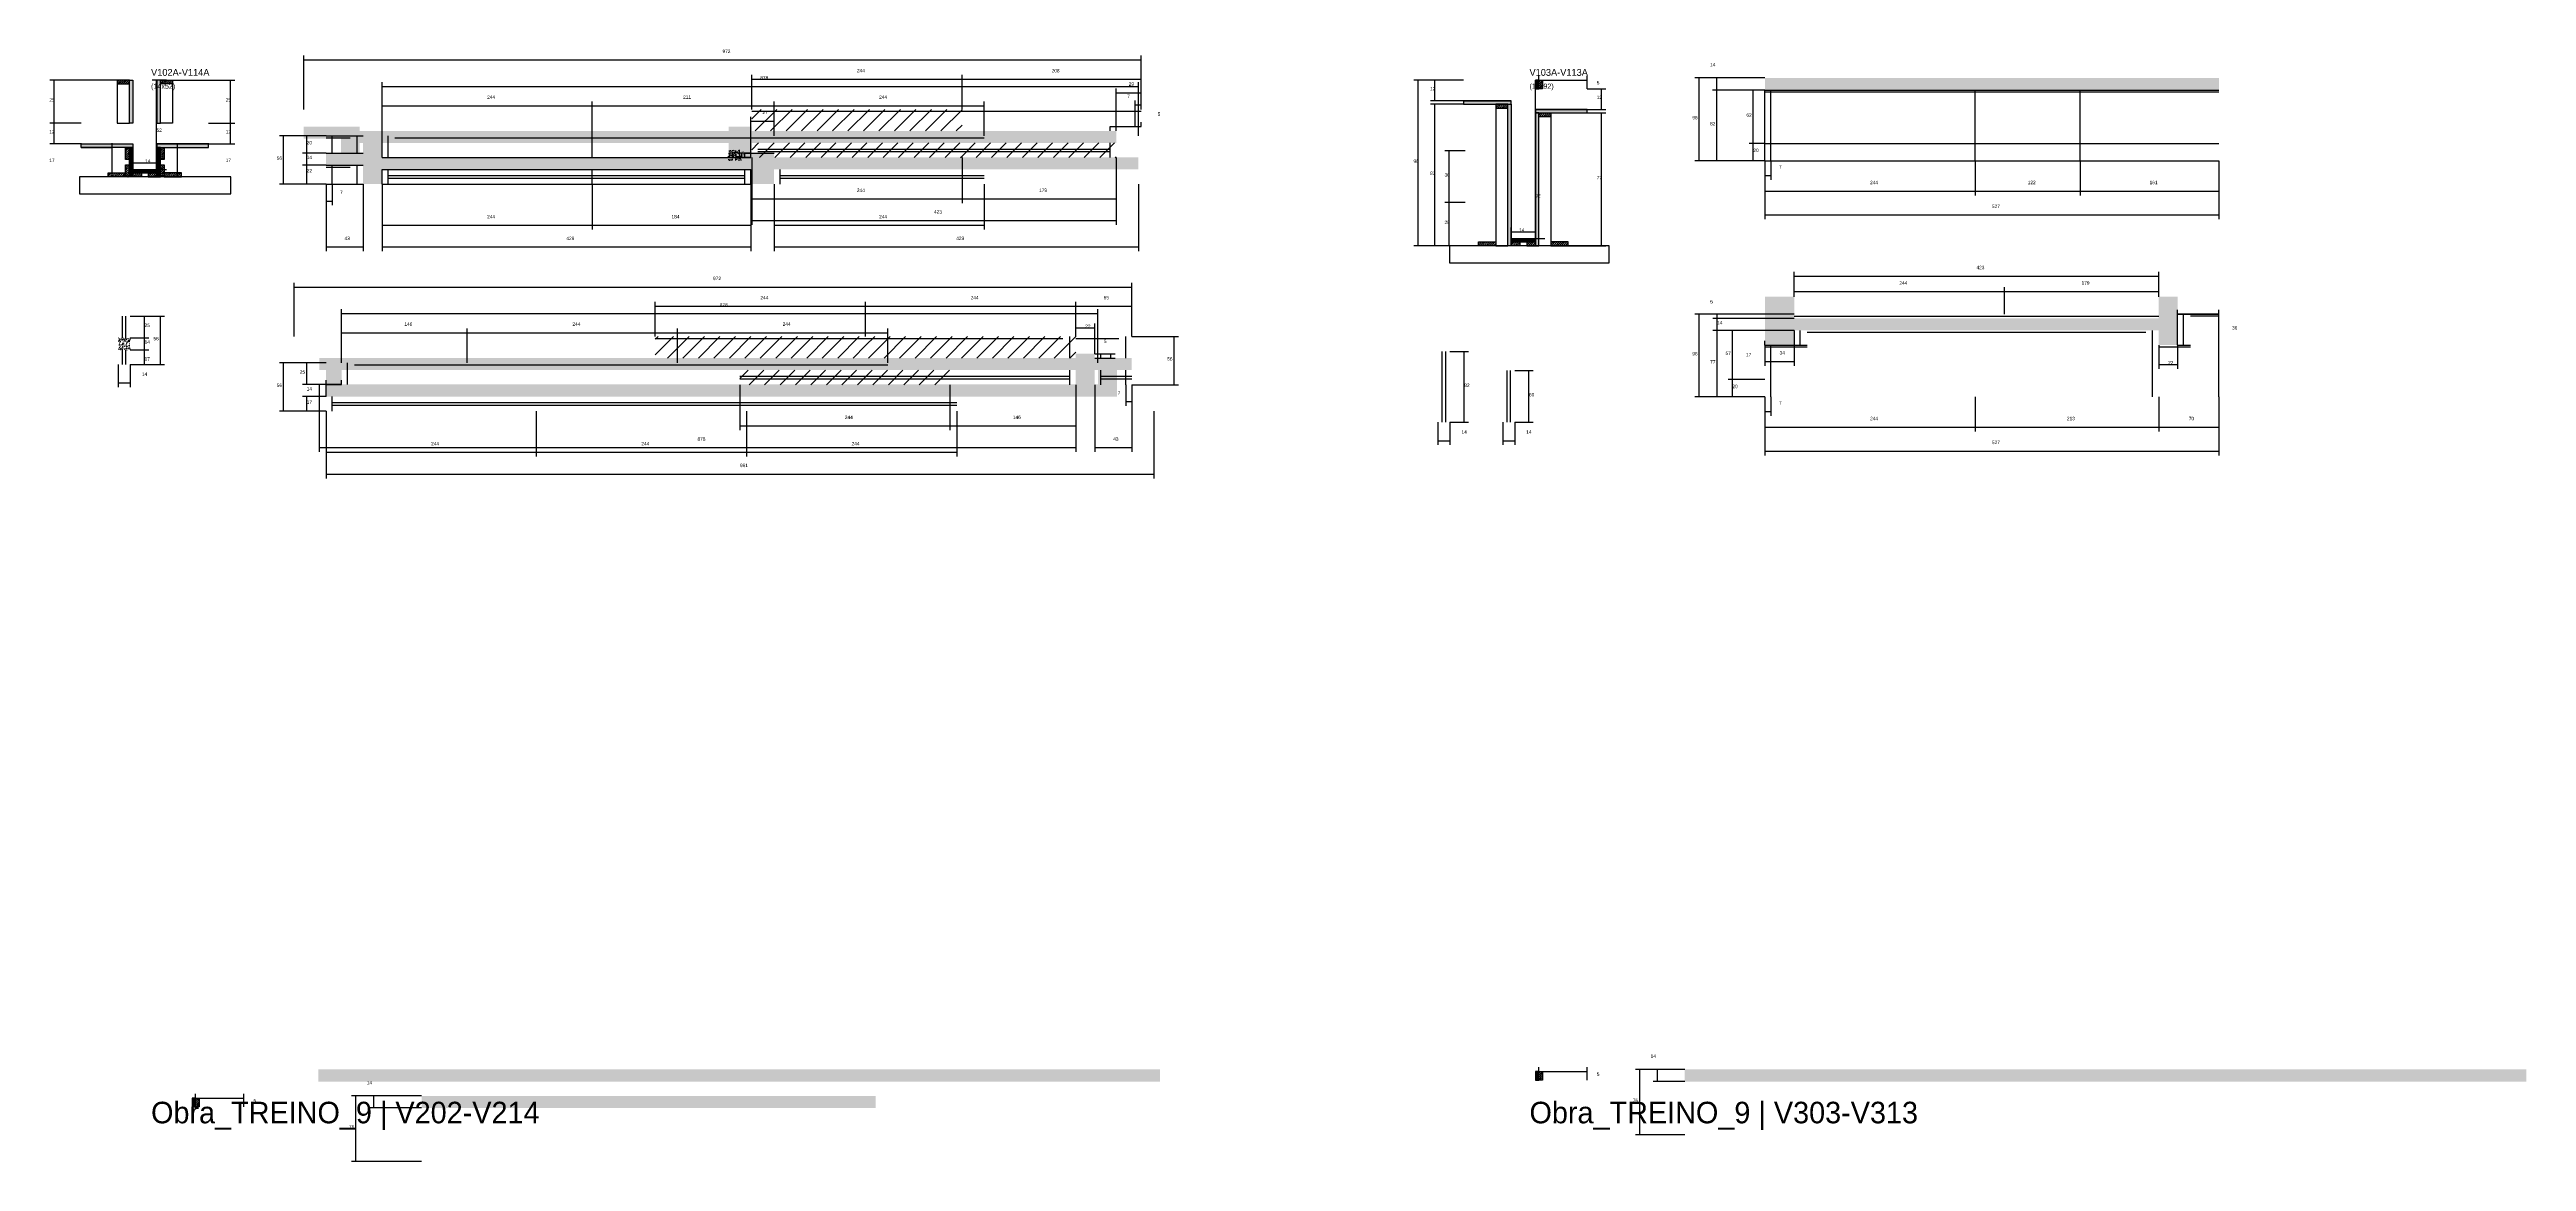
# Model space of a CAD drawing. Header units: metres. Extents: x -65046 to 21926, y -45195 to 1016.
# Drawn here: x 15882 to 18757, y -40854 to -39565 of the extents above; entities that cross this region are included whole.
import ezdxf

# ---------------------------------------------------------------- set-up
doc = ezdxf.new("R2010")
doc.units = ezdxf.units.M
for name, color, linetype in [('COTA', 241, 'Continuous'), ('Hachura', 253, 'Continuous'), ('LABEL_ID', 3, 'Continuous'), ('Madeira', 126, 'Continuous'), ('Painéis', 200, 'Continuous'), ('SARR_2.2x7', 40, 'Continuous'), ('SARR_EDITAR', 141, 'Continuous'), ('Texto Seção', 7, 'Continuous')]:
    doc.layers.add(name, color=color, linetype=linetype)

msp = doc.modelspace()

# ---------------------------------------------------------------- hatches: boundary and pattern name
at = {"layer": 'COTA'}
h = msp.add_hatch(dxfattribs=at)
h.set_pattern_fill('AR-CONC', scale=0.03)
h.paths.add_polyline_path([(17873.3, -39597.5), (17873.3, -39611.5), (18400.3, -39611.5), (18400.3, -39597.5)])
h = msp.add_hatch(dxfattribs=at)
h.set_pattern_fill('AR-CONC', scale=0.03)
h.paths.add_polyline_path([(16697.3, -39689.9), (16697.3, -39672.9), (16697.3, -39672.9), (17120.3, -39672.9), (17120.3, -39672.9), (17120.3, -39658.9), (17120.3, -39658.9), (16697.3, -39658.9), (16697.3, -39658.9), (16697.3, -39653.9), (16697.3, -39653.9), (16670.3, -39653.9), (16670.3, -39653.9), (16670.3, -39658.9), (16670.3, -39658.9), (16242.3, -39658.9), (16242.3, -39658.9), (16242.3, -39653.9), (16242.3, -39653.9), (16220.3, -39653.9), (16220.3, -39653.9), (16177.3, -39653.9), (16177.3, -39653.9), (16177.3, -39667.9), (16177.3, -39667.9), (16220.3, -39667.9), (16220.3, -39667.9), (16220.3, -39689.9), (16220.3, -39689.9), (16242.3, -39689.9), (16242.3, -39689.9), (16242.3, -39672.9), (16242.3, -39672.9), (16670.3, -39672.9), (16670.3, -39672.9), (16670.3, -39689.9), (16670.3, -39689.9), (16697.3, -39689.9)])
h = msp.add_hatch(dxfattribs=at)
h.set_pattern_fill('AR-CONC', scale=0.03)
h.paths.add_polyline_path([(16723.1, -39703.6), (17146.1, -39703.6), (17146.1, -39689.6), (16723.1, -39689.6), (16723.1, -39684.6), (16696.1, -39684.6), (16696.1, -39689.6), (16268.1, -39689.6), (16268.1, -39664.6), (16246.1, -39664.6), (16246.1, -39684.6), (16203.1, -39684.6), (16203.1, -39698.6), (16246.1, -39698.6), (16246.1, -39720.6), (16268.1, -39720.6), (16268.1, -39703.6), (16696.1, -39703.6), (16696.1, -39720.6), (16723.1, -39720.6)])
h = msp.add_hatch(dxfattribs=at)
h.set_pattern_fill('AR-CONC', scale=0.03)
h.paths.add_polyline_path([(16685.2, -39692.9), (16685.2, -39681.2), (16685.2, -39681.2), (16670.2, -39681.2), (16670.2, -39681.2), (16670.2, -39692.9), (16670.2, -39692.9), (16685.2, -39692.9)])
h = msp.add_hatch(dxfattribs=at)
h.set_pattern_fill('AR-CONC', scale=0.03)
h.paths.add_polyline_path([(17907.3, -39907.3), (17907.3, -39890.3), (18330.3, -39890.3), (18330.3, -39907.3), (18352.3, -39907.3), (18352.3, -39871.3), (18352.3, -39851.3), (18330.3, -39851.3), (18330.3, -39871.3), (18330.3, -39876.3), (17907.3, -39876.3), (17907.3, -39871.3), (17907.3, -39851.3), (17873.3, -39851.3), (17873.3, -39907.3)])
h = msp.add_hatch(dxfattribs=at)
h.set_pattern_fill('AR-CONC', scale=0.03)
h.paths.add_polyline_path([(15975.9, -39898.8), (15961.9, -39898.8), (15961.9, -39912.8), (15975.9, -39912.8)])
h = msp.add_hatch(dxfattribs=at)
h.set_pattern_fill('AR-CONC', scale=0.03)
h.paths.add_polyline_path([(17095.3, -39936.3), (17138.3, -39936.3), (17138.3, -39922.3), (17095.3, -39922.3), (17095.3, -39917.3), (17073.3, -39917.3), (17073.3, -39922.3), (16195.3, -39922.3), (16195.3, -39936.3), (17073.3, -39936.3), (17073.3, -39953.3), (17095.3, -39953.3)])
h = msp.add_hatch(dxfattribs=at)
h.set_pattern_fill('AR-CONC', scale=0.03)
h.paths.add_polyline_path([(17099.1, -39953), (16221.1, -39953), (16221.1, -39928), (16203.1, -39928), (16203.1, -39967), (17103.1, -39967), (17121.1, -39967), (17121.1, -39928), (17099.1, -39928)])
h = msp.add_hatch(dxfattribs=at)
h.set_pattern_fill('AR-CONC', scale=0.03)
h.paths.add_polyline_path([(16194, -40747.5), (16194, -40761.5), (17171, -40761.5), (17171, -40747.5)])
h = msp.add_hatch(dxfattribs=at)
h.set_pattern_fill('AR-CONC', scale=0.03)
h.paths.add_polyline_path([(17780.2, -40747.5), (17780.2, -40761.5), (18757.2, -40761.5), (18757.2, -40747.5)])
h = msp.add_hatch(dxfattribs=at)
h.set_pattern_fill('AR-CONC', scale=0.03)
h.paths.add_polyline_path([(16314.1, -40778.2), (16314.1, -40792.2), (16841.1, -40792.2), (16841.1, -40778.2)])
at = {"layer": 'Hachura'}
h = msp.add_hatch(dxfattribs=at)
h.set_pattern_fill('ANSI31', scale=0.5)
h.paths.add_polyline_path([(15974.8, -39604.4), (15974.8, -39600), (15974.8, -39600), (15960.8, -39600), (15960.8, -39600), (15960.8, -39604.4), (15960.8, -39604.4), (15974.8, -39604.4)])
h = msp.add_hatch(color=8, dxfattribs=at)
h.dxf.hatch_style = 1
h.paths.add_polyline_path([(15978.8, -39600), (15974.8, -39600), (15974.8, -39650), (15978.8, -39650)])
h = msp.add_hatch(color=8, dxfattribs=at)
h.dxf.hatch_style = 1
h.paths.add_polyline_path([(16010.8, -39600), (16006.8, -39600), (16006.8, -39650), (16010.8, -39650)])
h = msp.add_hatch(dxfattribs=at)
h.set_pattern_fill('ANSI31', scale=0.5)
h.paths.add_polyline_path([(16010.8, -39604.4), (16010.8, -39600), (16010.8, -39600), (16024.8, -39600), (16024.8, -39600), (16024.8, -39604.4), (16024.8, -39604.4), (16010.8, -39604.4)])
h = msp.add_hatch(color=8, dxfattribs=at)
h.dxf.hatch_style = 1
h.paths.add_polyline_path([(17610.8, -39600), (17606.8, -39600), (17606.8, -39600), (17606.8, -39610), (17606.8, -39610), (17610.8, -39610), (17610.8, -39610), (17610.8, -39600)])
h = msp.add_hatch(dxfattribs=at)
h.set_pattern_fill('ANSI31', scale=0.5)
h.paths.add_polyline_path([(17615.2, -39610), (17610.8, -39610), (17610.8, -39610), (17610.8, -39600), (17610.8, -39600), (17615.2, -39600), (17615.2, -39600), (17615.2, -39610)])
h = msp.add_hatch(dxfattribs=at)
h.set_pattern_fill('ANSI31', scale=4)
h.paths.add_polyline_path([(16697.3, -39633.9), (16697.3, -39653.9), (16697.3, -39658.9), (16941.3, -39658.9), (16941.3, -39633.9)])
h = msp.add_hatch(color=8, dxfattribs=at)
h.dxf.hatch_style = 1
h.paths.add_polyline_path([(17578.8, -39628), (17578.8, -39624), (17578.8, -39624), (17523.2, -39624), (17523.2, -39624), (17523.2, -39628), (17523.2, -39628), (17578.8, -39628)])
h = msp.add_hatch(dxfattribs=at)
h.set_pattern_fill('ANSI31', scale=0.5)
h.paths.add_polyline_path([(17574.8, -39632.4), (17574.8, -39628), (17574.8, -39628), (17560.8, -39628), (17560.8, -39628), (17560.8, -39632.4), (17560.8, -39632.4), (17574.8, -39632.4)])
h = msp.add_hatch(color=8, dxfattribs=at)
h.dxf.hatch_style = 1
h.paths.add_polyline_path([(17574.8, -39628), (17578.8, -39628), (17578.8, -39628), (17578.8, -39792), (17578.8, -39792), (17574.8, -39792), (17574.8, -39792), (17574.8, -39628)])
h = msp.add_hatch(color=8, dxfattribs=at)
h.dxf.hatch_style = 1
h.paths.add_polyline_path([(17666.8, -39638), (17666.8, -39634), (17666.8, -39634), (17606.8, -39634), (17606.8, -39634), (17606.8, -39638), (17606.8, -39638), (17666.8, -39638)])
h = msp.add_hatch(color=8, dxfattribs=at)
h.dxf.hatch_style = 1
h.paths.add_polyline_path([(17610.8, -39638), (17606.8, -39638), (17606.8, -39638), (17606.8, -39792), (17606.8, -39792), (17610.8, -39792), (17610.8, -39792), (17610.8, -39638)])
h = msp.add_hatch(dxfattribs=at)
h.set_pattern_fill('ANSI31', scale=0.5)
h.paths.add_polyline_path([(17610.8, -39642.4), (17610.8, -39638), (17610.8, -39638), (17624.8, -39638), (17624.8, -39638), (17624.8, -39642.4), (17624.8, -39642.4), (17610.8, -39642.4)])
h = msp.add_hatch(color=8, dxfattribs=at)
h.dxf.hatch_style = 1
h.paths.add_polyline_path([(15918.8, -39678), (15918.8, -39674), (15918.8, -39674), (15978.8, -39674), (15978.8, -39674), (15978.8, -39678), (15978.8, -39678), (15918.8, -39678)])
h = msp.add_hatch(color=8, dxfattribs=at)
h.dxf.hatch_style = 1
h.paths.add_polyline_path([(16066.8, -39678), (16066.8, -39674), (16066.8, -39674), (16006.8, -39674), (16006.8, -39674), (16006.8, -39678), (16006.8, -39678), (16066.8, -39678)])
h = msp.add_hatch(dxfattribs=at)
h.set_pattern_fill('ANSI31', scale=4)
h.paths.add_polyline_path([(16941.3, -39672.9), (16697.3, -39672.9), (16697.3, -39689.9), (16941.3, -39689.9)])
h = msp.add_hatch(dxfattribs=at)
h.set_pattern_fill('ANSI31', scale=4)
h.paths.add_polyline_path([(17120.3, -39672.9), (16941.3, -39672.9), (16941.3, -39689.9), (17120.3, -39689.9)])
h = msp.add_hatch(dxfattribs=at)
h.set_pattern_fill('ANSI31', scale=0.5)
h.paths.add_polyline_path([(15974.8, -39692), (15970.4, -39692), (15970.4, -39692), (15970.4, -39678), (15970.4, -39678), (15974.8, -39678), (15974.8, -39678), (15974.8, -39692)])
h = msp.add_hatch(dxfattribs=at)
h.set_pattern_fill('ANSI31', scale=0.5)
h.paths.add_polyline_path([(15974.8, -39712.3), (15970.4, -39712.3), (15970.4, -39712.3), (15970.4, -39698.3), (15970.4, -39698.3), (15974.8, -39698.3), (15974.8, -39698.3), (15974.8, -39712.3)])
h = msp.add_hatch(color=8, dxfattribs=at)
h.dxf.hatch_style = 1
h.paths.add_polyline_path([(15974.8, -39712), (15978.8, -39712), (15978.8, -39678), (15974.8, -39678)])
h = msp.add_hatch(color=8, dxfattribs=at)
h.dxf.hatch_style = 1
h.paths.add_polyline_path([(16006.8, -39707.6), (16006.8, -39704), (16006.8, -39704), (15978.8, -39704), (15978.8, -39704), (15978.8, -39707.6), (15978.8, -39707.6), (16006.8, -39707.6)])
h = msp.add_hatch(color=8, dxfattribs=at)
h.dxf.hatch_style = 1
h.paths.add_polyline_path([(16010.8, -39678), (16006.8, -39678), (16006.8, -39704), (16006.8, -39712), (16010.8, -39712)])
h = msp.add_hatch(dxfattribs=at)
h.set_pattern_fill('ANSI31', scale=0.5)
h.paths.add_polyline_path([(16015.2, -39692), (16010.8, -39692), (16010.8, -39692), (16010.8, -39678), (16010.8, -39678), (16015.2, -39678), (16015.2, -39678), (16015.2, -39692)])
h = msp.add_hatch(dxfattribs=at)
h.set_pattern_fill('ANSI31', scale=0.5)
h.paths.add_polyline_path([(16015.2, -39712.3), (16010.8, -39712.3), (16010.8, -39712.3), (16010.8, -39698.3), (16010.8, -39698.3), (16015.2, -39698.3), (16015.2, -39698.3), (16015.2, -39712.3)])
h = msp.add_hatch(dxfattribs=at)
h.set_pattern_fill('ANSI31', scale=0.5)
h.paths.add_polyline_path([(15950.4, -39712), (15950.4, -39707.6), (15950.4, -39707.6), (15970.4, -39707.6), (15970.4, -39707.6), (15970.4, -39712), (15970.4, -39712), (15950.4, -39712)])
h = msp.add_hatch(dxfattribs=at)
h.set_pattern_fill('ANSI31', scale=0.5)
h.paths.add_polyline_path([(15978.8, -39712), (15978.8, -39707.6), (15978.8, -39707.6), (15988.8, -39707.6), (15988.8, -39707.6), (15988.8, -39712), (15988.8, -39712), (15978.8, -39712)])
h = msp.add_hatch(dxfattribs=at)
h.set_pattern_fill('ANSI31', scale=0.5)
h.paths.add_polyline_path([(16006.8, -39712), (16006.8, -39707.6), (16006.8, -39707.6), (15996.8, -39707.6), (15996.8, -39707.6), (15996.8, -39712), (15996.8, -39712), (16006.8, -39712)])
h = msp.add_hatch(dxfattribs=at)
h.set_pattern_fill('ANSI31', scale=0.5)
h.paths.add_polyline_path([(16035.2, -39712), (16035.2, -39707.6), (16035.2, -39707.6), (16015.2, -39707.6), (16015.2, -39707.6), (16015.2, -39712), (16015.2, -39712), (16035.2, -39712)])
h = msp.add_hatch(dxfattribs=at)
h.set_pattern_fill('ANSI31', scale=0.5)
h.paths.add_polyline_path([(17540.8, -39792), (17540.8, -39787.6), (17540.8, -39787.6), (17560.8, -39787.6), (17560.8, -39787.6), (17560.8, -39792), (17560.8, -39792), (17540.8, -39792)])
h = msp.add_hatch(color=8, dxfattribs=at)
h.dxf.hatch_style = 1
h.paths.add_polyline_path([(17606.8, -39787.6), (17606.8, -39784), (17606.8, -39784), (17578.8, -39784), (17578.8, -39784), (17578.8, -39787.6), (17578.8, -39787.6), (17606.8, -39787.6)])
h = msp.add_hatch(dxfattribs=at)
h.set_pattern_fill('ANSI31', scale=0.5)
h.paths.add_polyline_path([(17578.8, -39792), (17578.8, -39787.6), (17578.8, -39787.6), (17588.8, -39787.6), (17588.8, -39787.6), (17588.8, -39792), (17588.8, -39792), (17578.8, -39792)])
h = msp.add_hatch(dxfattribs=at)
h.set_pattern_fill('ANSI31', scale=0.5)
h.paths.add_polyline_path([(17606.8, -39792), (17606.8, -39787.6), (17606.8, -39787.6), (17596.8, -39787.6), (17596.8, -39787.6), (17596.8, -39792), (17596.8, -39792), (17606.8, -39792)])
h = msp.add_hatch(dxfattribs=at)
h.set_pattern_fill('ANSI31', scale=0.5)
h.paths.add_polyline_path([(17644.8, -39792), (17644.8, -39787.6), (17644.8, -39787.6), (17624.8, -39787.6), (17624.8, -39787.6), (17624.8, -39792), (17624.8, -39792), (17644.8, -39792)])
h = msp.add_hatch(dxfattribs=at)
h.set_pattern_fill('ANSI31', scale=4)
h.paths.add_polyline_path([(16585.3, -39897.3), (16585.3, -39922.3), (16829.3, -39922.3), (16829.3, -39897.3)])
h = msp.add_hatch(dxfattribs=at)
h.set_pattern_fill('ANSI31', scale=4)
h.paths.add_polyline_path([(16829.3, -39897.3), (16829.3, -39922.3), (17073.3, -39922.3), (17073.3, -39897.3)])
h = msp.add_hatch(dxfattribs=at)
h.set_pattern_fill('ANSI31', scale=4)
h.paths.add_polyline_path([(16927.3, -39953.3), (16927.3, -39936.3), (16683.3, -39936.3), (16683.3, -39953.3)])
h = msp.add_hatch(color=8, dxfattribs=at)
h.dxf.hatch_style = 1
h.paths.add_polyline_path([(17610.8, -40750), (17606.8, -40750), (17606.8, -40750), (17606.8, -40760), (17606.8, -40760), (17610.8, -40760), (17610.8, -40760), (17610.8, -40750)])
h = msp.add_hatch(dxfattribs=at)
h.set_pattern_fill('ANSI31', scale=0.5)
h.paths.add_polyline_path([(17615.2, -40760), (17610.8, -40760), (17610.8, -40760), (17610.8, -40750), (17610.8, -40750), (17615.2, -40750), (17615.2, -40750), (17615.2, -40760)])
h = msp.add_hatch(color=8, dxfattribs=at)
h.dxf.hatch_style = 1
h.paths.add_polyline_path([(16051.6, -40780.7), (16047.6, -40780.7), (16047.6, -40780.7), (16047.6, -40790.7), (16047.6, -40790.7), (16051.6, -40790.7), (16051.6, -40790.7), (16051.6, -40780.7)])
h = msp.add_hatch(dxfattribs=at)
h.set_pattern_fill('ANSI31', scale=0.5)
h.paths.add_polyline_path([(16056, -40790.7), (16051.6, -40790.7), (16051.6, -40790.7), (16051.6, -40780.7), (16051.6, -40780.7), (16056, -40780.7), (16056, -40780.7), (16056, -40790.7)])

# ---------------------------------------------------------------- linework, layer by layer
at = {"layer": 'COTA'}
for p, q in [((16177.3, -39633.9), (16177.3, -39571.6)), ((16177.3, -39576.6), (17149.3, -39576.6)), ((17149.3, -39633.9), (17149.3, -39571.6)), ((15960.8, -39600), (15882.4, -39600)), ((15887.4, -39650), (15887.4, -39600)), ((16017.8, -39600), (16001.3, -39600)), ((16006.3, -39704), (16006.3, -39600)), ((16024.8, -39600), (16097.2, -39600)), ((16092.2, -39650), (16092.2, -39600)), ((16268.1, -39664.6), (16268.1, -39602.3)), ((16268.1, -39607.3), (17146.1, -39607.3)), ((16697.3, -39633.9), (16697.3, -39594)), ((16697.3, -39599), (16941.3, -39599)), ((16941.3, -39633.9), (16941.3, -39594)), ((16941.3, -39633.9), (16941.3, -39594)), ((16941.3, -39599), (17149.3, -39599)), ((17120.3, -39653.9), (17120.3, -39609.6)), ((17120.3, -39614.6), (17149.3, -39614.6)), ((17146.1, -39664.6), (17146.1, -39602.3)), ((17149.3, -39633.9), (17149.3, -39594)), ((17149.3, -39633.9), (17149.3, -39609.6)), ((17523.2, -39600), (17465.8, -39600)), ((17470.8, -39792), (17470.8, -39600)), ((17523.2, -39600), (17485.1, -39600)), ((17490.1, -39624), (17490.1, -39600)), ((17606.8, -39784), (17606.8, -39600)), ((17606.8, -39600), (17611.8, -39600)), ((17610.8, -39600), (17610.8, -39595)), ((17610.8, -39600), (17666.8, -39600)), ((17666.8, -39610), (17666.8, -39595)), ((17666.8, -39610), (17688.6, -39610)), ((17683.6, -39634), (17683.6, -39610)), ((17873.3, -39597.5), (17792, -39597.5)), ((17797, -39693.5), (17797, -39597.5)), ((17873.3, -39597.5), (17812.6, -39597.5)), ((17873.3, -39611.5), (17812.6, -39611.5)), ((17873.3, -39611.5), (17812.6, -39611.5)), ((17817.6, -39611.5), (17817.6, -39597.5)), ((17817.6, -39693.5), (17817.6, -39611.5)), ((17873.3, -39611.5), (17854.8, -39611.5)), ((17859.8, -39673.5), (17859.8, -39611.5)), ((16268.1, -39664.6), (16268.1, -39624.7)), ((16268.1, -39629.7), (16512.1, -39629.7)), ((16512.1, -39664.6), (16512.1, -39624.7)), ((16512.1, -39664.6), (16512.1, -39624.7)), ((16512.1, -39629.7), (16723.1, -39629.7)), ((16696.1, -39684.6), (16696.1, -39642.4)), ((16723.1, -39664.6), (16723.1, -39624.7)), ((16723.1, -39664.6), (16723.1, -39624.7)), ((16723.1, -39629.7), (16967.1, -39629.7)), ((16723.1, -39664.6), (16723.1, -39642.4)), ((16967.1, -39664.6), (16967.1, -39624.7)), ((17142.3, -39633.9), (17142.3, -39623.8)), ((17142.3, -39628.8), (17149.3, -39628.8)), ((17149.3, -39633.9), (17149.3, -39623.8)), ((17523.2, -39624), (17485.1, -39624)), ((17523.2, -39628), (17485.1, -39628)), ((17490.1, -39792), (17490.1, -39628)), ((17666.8, -39634), (17688.6, -39634)), ((17666.8, -39638), (17688.6, -39638)), ((17683.6, -39792), (17683.6, -39638)), ((15918.8, -39650), (15882.4, -39650)), ((15918.8, -39650), (15882.4, -39650)), ((15918.8, -39674), (15882.4, -39674)), ((15887.4, -39674), (15887.4, -39650)), ((15918.8, -39678), (15918.8, -39673)), ((15954.8, -39712), (15954.8, -39673)), ((16030.8, -39712), (16030.8, -39673)), ((16066.8, -39650), (16097.2, -39650)), ((16066.8, -39650), (16097.2, -39650)), ((16066.8, -39678), (16066.8, -39673)), ((16066.8, -39674), (16097.2, -39674)), ((16092.2, -39674), (16092.2, -39650)), ((16203.1, -39664.6), (16148.9, -39664.6)), ((16153.9, -39720.6), (16153.9, -39664.6)), ((16203.1, -39664.6), (16175.7, -39664.6)), ((16180.7, -39684.6), (16180.7, -39664.6)), ((16696.1, -39647.4), (16723.1, -39647.4)), ((17120.3, -39658.9), (17120.3, -39648.9)), ((17120.3, -39653.9), (17149.3, -39653.9)), ((17149.3, -39653.9), (17149.3, -39648.9)), ((17873.3, -39673.5), (17854.8, -39673.5)), ((17873.3, -39673.5), (17854.8, -39673.5)), ((17859.8, -39693.5), (17859.8, -39673.5)), ((15918.8, -39678), (15954.8, -39678)), ((15978.8, -39712), (15978.8, -39691)), ((15978.8, -39696), (16006.8, -39696)), ((16017.8, -39704), (16001.3, -39704)), ((16006.8, -39712), (16006.8, -39691)), ((16030.8, -39678), (16066.8, -39678)), ((16203.1, -39684.6), (16175.7, -39684.6)), ((16203.1, -39684.6), (16175.7, -39684.6)), ((16203.1, -39698.6), (16175.7, -39698.6)), ((16203.1, -39698.6), (16175.7, -39698.6)), ((16180.7, -39698.6), (16180.7, -39684.6)), ((16180.7, -39720.6), (16180.7, -39698.6)), ((16696.1, -39684.6), (16680.7, -39684.6)), ((16696.1, -39689.6), (16680.7, -39689.6)), ((16685.7, -39689.6), (16685.7, -39684.6)), ((16697.3, -39689.9), (16697.3, -39742.7)), ((16697.3, -39689.9), (16697.3, -39767.8)), ((16941.3, -39689.9), (16941.3, -39742.7)), ((16941.3, -39689.9), (16941.3, -39742.7)), ((17120.3, -39689.9), (17120.3, -39742.7)), ((17120.3, -39689.9), (17120.3, -39767.8)), ((17525.5, -39681.9), (17501.9, -39681.9)), ((17506.9, -39742), (17506.9, -39681.9)), ((17873.3, -39693.5), (17792, -39693.5)), ((17873.3, -39693.5), (17812.6, -39693.5)), ((17873.3, -39693.5), (17854.8, -39693.5)), ((17873.3, -39693.5), (17873.3, -39733.7)), ((17873.3, -39693.5), (17873.3, -39761.4)), ((17873.3, -39693.5), (17873.3, -39715.7)), ((17880.3, -39693.5), (17880.3, -39715.7)), ((18117.3, -39693.5), (18117.3, -39733.7)), ((18117.3, -39693.5), (18117.3, -39733.7)), ((18239.3, -39693.5), (18239.3, -39733.7)), ((18239.3, -39693.5), (18239.3, -39733.7)), ((18400.3, -39693.5), (18400.3, -39733.7)), ((18400.3, -39693.5), (18400.3, -39761.4)), ((16203.1, -39720.6), (16148.9, -39720.6)), ((16203.1, -39720.6), (16175.7, -39720.6)), ((16203.1, -39720.6), (16203.1, -39745.2)), ((16203.1, -39720.6), (16203.1, -39798.5)), ((16210.1, -39720.6), (16210.1, -39745.2)), ((16246.1, -39720.6), (16246.1, -39798.5)), ((16268.1, -39720.6), (16268.1, -39773.4)), ((16268.1, -39720.6), (16268.1, -39798.5)), ((16512.1, -39720.6), (16512.1, -39773.4)), ((16512.1, -39720.6), (16512.1, -39773.4)), ((16696.1, -39720.6), (16696.1, -39798.5)), ((16696.1, -39720.6), (16696.1, -39773.4)), ((16723.1, -39720.6), (16723.1, -39773.4)), ((16723.1, -39720.6), (16723.1, -39798.5)), ((16967.1, -39720.6), (16967.1, -39773.4)), ((17146.1, -39720.6), (17146.1, -39798.5)), ((17873.3, -39710.7), (17880.3, -39710.7)), ((17873.3, -39728.7), (18117.3, -39728.7)), ((18117.3, -39728.7), (18239.3, -39728.7)), ((18239.3, -39728.7), (18400.3, -39728.7)), ((16203.1, -39740.2), (16210.1, -39740.2)), ((16697.3, -39737.7), (16941.3, -39737.7)), ((16941.3, -39737.7), (17120.3, -39737.7)), ((17525.5, -39742), (17501.9, -39742)), ((17525.5, -39742), (17501.9, -39742)), ((17506.9, -39792), (17506.9, -39742)), ((17873.3, -39756.4), (18400.3, -39756.4)), ((16268.1, -39768.4), (16512.1, -39768.4)), ((16512.1, -39768.4), (16696.1, -39768.4)), ((16697.3, -39762.8), (17120.3, -39762.8)), ((16723.1, -39768.4), (16967.1, -39768.4)), ((17578.8, -39792), (17578.8, -39771)), ((17578.8, -39776), (17606.8, -39776)), ((17617.8, -39784), (17601.8, -39784)), ((17606.8, -39792), (17606.8, -39771)), ((16203.1, -39793.5), (16246.1, -39793.5)), ((16268.1, -39793.5), (16696.1, -39793.5)), ((16723.1, -39793.5), (17146.1, -39793.5)), ((17545.2, -39792), (17465.8, -39792)), ((17545.2, -39792), (17485.1, -39792)), ((17525.5, -39792), (17501.9, -39792)), ((17640.4, -39792), (17688.6, -39792)), ((16166.3, -39897.3), (16166.3, -39835)), ((16166.3, -39840), (17138.3, -39840)), ((17138.3, -39897.3), (17138.3, -39835)), ((17907.3, -39851.3), (17907.3, -39822.3)), ((17907.3, -39827.3), (18330.3, -39827.3)), ((17907.3, -39851.3), (17907.3, -39840.3)), ((17907.3, -39845.3), (18151.3, -39845.3)), ((18151.3, -39871.3), (18151.3, -39840.3)), ((18151.3, -39871.3), (18151.3, -39840.3)), ((18151.3, -39845.3), (18330.3, -39845.3)), ((18330.3, -39851.3), (18330.3, -39822.3)), ((18330.3, -39851.3), (18330.3, -39840.3)), ((15975.9, -39873.8), (15997.5, -39873.8)), ((15975.9, -39873.8), (16015.8, -39873.8)), ((15992.5, -39898.8), (15992.5, -39873.8)), ((16010.8, -39929.8), (16010.8, -39873.8)), ((16221.1, -39928), (16221.1, -39865.7)), ((16221.1, -39870.7), (17099.1, -39870.7)), ((16585.3, -39897.3), (16585.3, -39857.3)), ((16585.3, -39862.3), (16829.3, -39862.3)), ((16829.3, -39897.3), (16829.3, -39857.3)), ((16829.3, -39897.3), (16829.3, -39857.3)), ((16829.3, -39862.3), (17073.3, -39862.3)), ((17073.3, -39897.3), (17073.3, -39857.3)), ((17073.3, -39897.3), (17073.3, -39857.3)), ((17073.3, -39862.3), (17138.3, -39862.3)), ((17099.1, -39928), (17099.1, -39865.7)), ((17138.3, -39897.3), (17138.3, -39857.3)), ((17907.3, -39871.3), (17792, -39871.3)), ((17797, -39967.3), (17797, -39871.3)), ((17907.3, -39871.3), (17812.7, -39871.3)), ((17873.3, -39876.3), (17812.7, -39876.3)), ((17907.3, -39876.3), (17812.7, -39876.3)), ((17817.7, -39876.3), (17817.7, -39871.3)), ((17817.7, -39890.3), (17817.7, -39876.3)), ((18352.3, -39907.3), (18352.3, -39866.3)), ((18352.3, -39871.3), (18400.3, -39871.3)), ((18400.3, -39871.3), (18400.3, -39866.3)), ((15975.9, -39898.8), (15997.5, -39898.8)), ((15975.9, -39898.8), (15997.5, -39898.8)), ((15992.5, -39912.8), (15992.5, -39898.8)), ((16221.1, -39928), (16221.1, -39888)), ((16221.1, -39893), (16367.1, -39893)), ((16367.1, -39928), (16367.1, -39888)), ((16367.1, -39928), (16367.1, -39888)), ((16367.1, -39893), (16611.1, -39893)), ((16611.1, -39928), (16611.1, -39888)), ((16611.1, -39928), (16611.1, -39888)), ((16611.1, -39893), (16855.1, -39893)), ((16855.1, -39928), (16855.1, -39888)), ((17073.3, -39897.3), (17073.3, -39882.3)), ((17073.3, -39887.3), (17095.3, -39887.3)), ((17095.3, -39917.3), (17095.3, -39882.3)), ((17138.3, -39897.3), (17192.5, -39897.3)), ((17187.5, -39953.3), (17187.5, -39897.3)), ((17873.3, -39890.3), (17812.7, -39890.3)), ((17873.3, -39890.3), (17812.7, -39890.3)), ((17817.7, -39967.3), (17817.7, -39890.3)), ((17907.3, -39890.3), (17830.5, -39890.3)), ((17835.5, -39947.3), (17835.5, -39890.3)), ((17873.3, -39907.3), (17873.3, -39902.3)), ((17907.3, -39890.3), (17907.3, -39912.3)), ((15961.9, -39929.8), (15961.9, -39956.1)), ((15975.9, -39912.8), (15997.5, -39912.8)), ((15975.9, -39912.8), (15997.5, -39912.8)), ((15975.9, -39929.8), (15975.9, -39956.1)), ((15975.9, -39929.8), (15997.5, -39929.8)), ((15975.9, -39929.8), (16015.8, -39929.8)), ((15992.5, -39929.8), (15992.5, -39912.8)), ((16203.1, -39928), (16148.9, -39928)), ((16153.9, -39984), (16153.9, -39928)), ((16203.1, -39928), (16175.7, -39928)), ((16180.7, -39953), (16180.7, -39928)), ((17095.3, -39917.3), (17119, -39917.3)), ((17095.3, -39922.3), (17119, -39922.3)), ((17114, -39922.3), (17114, -39917.3)), ((17507.7, -39914.9), (17529.3, -39914.9)), ((17524.3, -39996.9), (17524.3, -39914.9)), ((17873.3, -39907.3), (17873.3, -39931.3)), ((17873.3, -39907.3), (17907.3, -39907.3)), ((17873.3, -39926.3), (17907.3, -39926.3)), ((17907.3, -39907.3), (17907.3, -39931.3)), ((18330.3, -39907.3), (18330.3, -39934.7)), ((18330.3, -39929.7), (18352.3, -39929.7)), ((18352.3, -39907.3), (18352.3, -39934.7)), ((15961.9, -39951.1), (15975.9, -39951.1)), ((16221.1, -39953), (16175.7, -39953)), ((16195.3, -39953.3), (16195.3, -40031.2)), ((16203.1, -39967), (16203.1, -39948)), ((16203.1, -39953), (16221.1, -39953)), ((16221.1, -39953), (16221.1, -39948)), ((16683.3, -39953.3), (16683.3, -40006)), ((16927.3, -39953.3), (16927.3, -40006)), ((16927.3, -39953.3), (16927.3, -40006)), ((17073.3, -39953.3), (17073.3, -40006)), ((17073.3, -39953.3), (17073.3, -40031.2)), ((17095.3, -39953.3), (17095.3, -40031.2)), ((17131.3, -39953.3), (17131.3, -39977.9)), ((17138.3, -39953.3), (17192.5, -39953.3)), ((17138.3, -39953.3), (17138.3, -39977.9)), ((17138.3, -39953.3), (17138.3, -40031.2)), ((17582.9, -39936.9), (17604.4, -39936.9)), ((17599.4, -39996.9), (17599.4, -39936.9)), ((17873.3, -39947.3), (17830.5, -39947.3)), ((17873.3, -39947.3), (17830.5, -39947.3)), ((17835.5, -39967.3), (17835.5, -39947.3)), ((16203.1, -39984), (16148.9, -39984)), ((16203.1, -39967), (16175.7, -39967)), ((16203.1, -39984), (16175.7, -39984)), ((16180.7, -39984), (16180.7, -39967)), ((16203.1, -39984), (16203.1, -40036.7)), ((16203.1, -39984), (16203.1, -40061.9)), ((16447.1, -39984), (16447.1, -40036.7)), ((16447.1, -39984), (16447.1, -40036.7)), ((16691.1, -39984), (16691.1, -40036.7)), ((16691.1, -39984), (16691.1, -40036.7)), ((16935.1, -39984), (16935.1, -40036.7)), ((17131.3, -39972.9), (17138.3, -39972.9)), ((17164.1, -39984), (17164.1, -40061.9)), ((17873.3, -39967.3), (17792, -39967.3)), ((17873.3, -39967.3), (17812.7, -39967.3)), ((17873.3, -39967.3), (17830.5, -39967.3)), ((17873.3, -39967.3), (17873.3, -40007.5)), ((17873.3, -39967.3), (17873.3, -40035.2)), ((17873.3, -39967.3), (17873.3, -39989.5)), ((17873.3, -39984.5), (17880.3, -39984.5)), ((17880.3, -39967.3), (17880.3, -39989.5)), ((18117.3, -39967.3), (18117.3, -40007.5)), ((18117.3, -39967.3), (18117.3, -40007.5)), ((18330.3, -39967.3), (18330.3, -40007.5)), ((18330.3, -39967.3), (18330.3, -40007.5)), ((18400.3, -39967.3), (18400.3, -40007.5)), ((18400.3, -39967.3), (18400.3, -40035.2)), ((16683.3, -40001), (16927.3, -40001)), ((16927.3, -40001), (17073.3, -40001)), ((17493.7, -39996.9), (17493.7, -40023.2)), ((17493.7, -40018.2), (17507.7, -40018.2)), ((17507.7, -39996.9), (17529.3, -39996.9)), ((17507.7, -39996.9), (17507.7, -40023.2)), ((17568.9, -39996.9), (17568.9, -40023.2)), ((17568.9, -40018.2), (17582.9, -40018.2)), ((17582.9, -39996.9), (17604.4, -39996.9)), ((17582.9, -39996.9), (17582.9, -40023.2)), ((17873.3, -40002.5), (18117.3, -40002.5)), ((18117.3, -40002.5), (18330.3, -40002.5)), ((18330.3, -40002.5), (18400.3, -40002.5)), ((16195.3, -40026.2), (17073.3, -40026.2)), ((16203.1, -40031.7), (16447.1, -40031.7)), ((16447.1, -40031.7), (16691.1, -40031.7)), ((16691.1, -40031.7), (16935.1, -40031.7)), ((17095.3, -40026.2), (17138.3, -40026.2)), ((17873.3, -40030.2), (18400.3, -40030.2)), ((16203.1, -40056.9), (17164.1, -40056.9)), ((17610.8, -40750), (17610.8, -40745)), ((17610.8, -40750), (17666.8, -40750)), ((17666.8, -40760), (17666.8, -40745)), ((17780.2, -40747.5), (17722.9, -40747.5)), ((17727.9, -40823.5), (17727.9, -40747.5)), ((17780.2, -40747.5), (17743.6, -40747.5)), ((17780.2, -40761.5), (17743.6, -40761.5)), ((17748.6, -40761.5), (17748.6, -40747.5)), ((16051.6, -40780.7), (16051.6, -40775.7)), ((16051.6, -40780.7), (16107.6, -40780.7)), ((16107.6, -40790.7), (16107.6, -40775.7)), ((16314.1, -40778.2), (16232.8, -40778.2)), ((16237.8, -40854.2), (16237.8, -40778.2)), ((16314.1, -40778.2), (16253.4, -40778.2)), ((16314.1, -40792.2), (16253.4, -40792.2)), ((16258.4, -40792.2), (16258.4, -40778.2)), ((17780.2, -40823.5), (17722.9, -40823.5)), ((16314.1, -40854.2), (16232.8, -40854.2))]:
    msp.add_line(p, q, dxfattribs=at)
at = {"layer": 'Madeira'}
for points in [[(15974.8, -39604.4), (15974.8, -39600), (15960.8, -39600), (15960.8, -39604.4)], [(15974.8, -39600), (15960.8, -39600), (15960.8, -39650), (15974.8, -39650)], [(16010.8, -39604.4), (16010.8, -39600), (16024.8, -39600), (16024.8, -39604.4)], [(16010.8, -39600), (16024.8, -39600), (16024.8, -39650), (16010.8, -39650)], [(17615.2, -39610), (17610.8, -39610), (17610.8, -39600), (17615.2, -39600)], [(17574.8, -39632.4), (17574.8, -39628), (17560.8, -39628), (17560.8, -39632.4)], [(17574.8, -39628), (17560.8, -39628), (17560.8, -39792), (17574.8, -39792)], [(17610.8, -39642.4), (17610.8, -39638), (17624.8, -39638), (17624.8, -39642.4)], [(17610.8, -39638), (17624.8, -39638), (17624.8, -39792), (17610.8, -39792)], [(15974.8, -39692), (15970.4, -39692), (15970.4, -39678), (15974.8, -39678)], [(15974.8, -39712.3), (15970.4, -39712.3), (15970.4, -39698.3), (15974.8, -39698.3)], [(16015.2, -39692), (16010.8, -39692), (16010.8, -39678), (16015.2, -39678)], [(16015.2, -39712.3), (16010.8, -39712.3), (16010.8, -39698.3), (16015.2, -39698.3)], [(15917, -39732), (16092.5, -39732), (16092.5, -39712), (15917, -39712)], [(15950.4, -39712), (15950.4, -39707.6), (15970.4, -39707.6), (15970.4, -39712)], [(15978.8, -39712), (15978.8, -39707.6), (15988.8, -39707.6), (15988.8, -39712)], [(16006.8, -39712), (16006.8, -39707.6), (15996.8, -39707.6), (15996.8, -39712)], [(16035.2, -39712), (16035.2, -39707.6), (16015.2, -39707.6), (16015.2, -39712)], [(17540.8, -39792), (17540.8, -39787.6), (17560.8, -39787.6), (17560.8, -39792)], [(17578.8, -39792), (17578.8, -39787.6), (17588.8, -39787.6), (17588.8, -39792)], [(17606.8, -39792), (17606.8, -39787.6), (17596.8, -39787.6), (17596.8, -39792)], [(17644.8, -39792), (17644.8, -39787.6), (17624.8, -39787.6), (17624.8, -39792)], [(17507.3, -39812), (17692.5, -39812), (17692.5, -39792), (17507.3, -39792)], [(17615.2, -40760), (17610.8, -40760), (17610.8, -40750), (17615.2, -40750)], [(16056, -40790.7), (16051.6, -40790.7), (16051.6, -40780.7), (16056, -40780.7)]]:
    msp.add_lwpolyline(points, close=True, dxfattribs=at)
at = {"layer": 'Painéis'}
for p, q in [((17873.3, -39611.5), (18400.3, -39611.5)), ((17873.3, -39693.5), (17873.3, -39611.5)), ((18117.3, -39693.5), (18117.3, -39611.5)), ((18239.3, -39693.5), (18239.3, -39611.5)), ((17523.2, -39624), (17578.8, -39624)), ((17606.8, -39634), (17666.8, -39634)), ((15918.8, -39674), (15978.8, -39674)), ((16006.8, -39674), (16066.8, -39674)), ((16203.1, -39664.6), (16246.1, -39664.6)), ((16268.1, -39689.6), (16268.1, -39664.6)), ((16512.1, -39689.6), (16512.1, -39664.6)), ((17120.3, -39653.9), (17149.3, -39653.9)), ((17873.3, -39673.5), (18400.3, -39673.5)), ((15978.8, -39704), (16006.8, -39704)), ((16203.1, -39684.6), (16246.1, -39684.6)), ((16203.1, -39698.6), (16246.1, -39698.6)), ((16268.1, -39689.6), (16696.1, -39689.6)), ((16268.1, -39703.6), (16696.1, -39703.6)), ((16268.1, -39720.6), (16268.1, -39703.6)), ((16512.1, -39720.6), (16512.1, -39703.6)), ((16696.1, -39684.6), (16723.1, -39684.6)), ((16696.1, -39689.6), (16696.1, -39684.6)), ((16696.1, -39720.6), (16696.1, -39703.6)), ((17873.3, -39693.5), (18400.3, -39693.5)), ((16203.1, -39720.6), (16246.1, -39720.6)), ((16268.1, -39720.6), (16696.1, -39720.6))]:
    msp.add_line(p, q, dxfattribs=at)
for points in [[(15974.8, -39600), (15978.8, -39600), (15978.8, -39650), (15974.8, -39650)], [(16010.8, -39600), (16006.8, -39600), (16006.8, -39650), (16010.8, -39650)], [(17610.8, -39600), (17606.8, -39600), (17606.8, -39610), (17610.8, -39610)], [(17578.8, -39628), (17578.8, -39624), (17523.2, -39624), (17523.2, -39628)], [(17574.8, -39628), (17578.8, -39628), (17578.8, -39792), (17574.8, -39792)], [(17666.8, -39638), (17666.8, -39634), (17606.8, -39634), (17606.8, -39638)], [(17610.8, -39638), (17606.8, -39638), (17606.8, -39792), (17610.8, -39792)], [(15918.8, -39678), (15918.8, -39674), (15978.8, -39674), (15978.8, -39678)], [(16066.8, -39678), (16066.8, -39674), (16006.8, -39674), (16006.8, -39678)], [(15974.8, -39678), (15978.8, -39678), (15978.8, -39712), (15974.8, -39712)], [(16006.8, -39707.6), (16006.8, -39704), (15978.8, -39704), (15978.8, -39707.6)], [(16010.8, -39678), (16006.8, -39678), (16006.8, -39712), (16010.8, -39712)], [(17606.8, -39787.6), (17606.8, -39784), (17578.8, -39784), (17578.8, -39787.6)], [(17610.8, -40750), (17606.8, -40750), (17606.8, -40760), (17610.8, -40760)], [(16051.6, -40780.7), (16047.6, -40780.7), (16047.6, -40790.7), (16051.6, -40790.7)]]:
    msp.add_lwpolyline(points, close=True, dxfattribs=at)
msp.add_lwpolyline([(18400.3, -39967.3), (18400.3, -39871.3), (18352.3, -39871.3)], dxfattribs=at)
at = {"layer": 'SARR_2.2x7'}
for p, q in [((17873.3, -39613.7), (18117.3, -39613.7)), ((17880.3, -39693.5), (17880.3, -39611.5)), ((18117.3, -39613.7), (18239.3, -39613.7)), ((18239.3, -39613.7), (18400.3, -39613.7)), ((16697.3, -39636.1), (16941.3, -39636.1)), ((16941.3, -39636.1), (17149.3, -39636.1)), ((17142.3, -39653.9), (17142.3, -39633.9)), ((16203.1, -39666.8), (16231.1, -39666.8)), ((16210.1, -39684.6), (16210.1, -39664.6)), ((16239.1, -39684.6), (16239.1, -39664.6)), ((16275.1, -39689.6), (16275.1, -39664.6)), ((16283.1, -39666.8), (16512.1, -39666.8)), ((16512.1, -39666.8), (16723.1, -39666.8)), ((16723.1, -39666.8), (16967.1, -39666.8)), ((17113.3, -39658.9), (17113.3, -39653.9)), ((17113.3, -39653.9), (17120.3, -39653.9)), ((17113.3, -39689.9), (17113.3, -39672.9)), ((16203.1, -39700.8), (16231.1, -39700.8)), ((16210.1, -39720.6), (16210.1, -39698.6)), ((16239.1, -39720.6), (16239.1, -39698.6)), ((16275.1, -39720.6), (16275.1, -39703.6)), ((16689.1, -39689.6), (16689.1, -39684.6)), ((16689.1, -39684.6), (16696.1, -39684.6)), ((16689.1, -39720.6), (16689.1, -39703.6)), ((16704.3, -39679.9), (16941.3, -39679.9)), ((16704.3, -39682.9), (16941.3, -39682.9)), ((16730.1, -39720.6), (16730.1, -39703.6)), ((16941.3, -39679.9), (17113.3, -39679.9)), ((16941.3, -39682.9), (17113.3, -39682.9)), ((16275.1, -39710.6), (16512.1, -39710.6)), ((16275.1, -39713.6), (16512.1, -39713.6)), ((16512.1, -39710.6), (16689.1, -39710.6)), ((16512.1, -39713.6), (16689.1, -39713.6)), ((16730.1, -39710.6), (16967.1, -39710.6)), ((16730.1, -39713.6), (16967.1, -39713.6)), ((18359.3, -39907.3), (18359.3, -39871.3)), ((18367.3, -39873.5), (18400.3, -39873.5)), ((16585.3, -39899.5), (16829.3, -39899.5)), ((16829.3, -39899.5), (17058.3, -39899.5)), ((17066.3, -39922.3), (17066.3, -39897.3)), ((17073.3, -39899.5), (17123.3, -39899.5)), ((17131.3, -39922.3), (17131.3, -39897.3)), ((17914.3, -39907.3), (17914.3, -39890.3)), ((17922.3, -39892.5), (18117.3, -39892.5)), ((18117.3, -39892.5), (18315.3, -39892.5)), ((18323.3, -39967.3), (18323.3, -39890.3)), ((16228.1, -39953), (16228.1, -39928)), ((16236.1, -39930.2), (16367.1, -39930.2)), ((16367.1, -39930.2), (16611.1, -39930.2)), ((16611.1, -39930.2), (16855.1, -39930.2)), ((17095.3, -39917.3), (17102.3, -39917.3)), ((17102.3, -39922.3), (17102.3, -39917.3)), ((17873.3, -39909.5), (17922.3, -39909.5)), ((17880.3, -39967.3), (17880.3, -39907.3)), ((17907.3, -39907.3), (17922.3, -39907.3)), ((18330.3, -39909.5), (18367.3, -39909.5)), ((18352.3, -39907.3), (18367.3, -39907.3)), ((16683.3, -39943.3), (16927.3, -39943.3)), ((16683.3, -39946.3), (16927.3, -39946.3)), ((16927.3, -39943.3), (17066.3, -39943.3)), ((16927.3, -39946.3), (17066.3, -39946.3)), ((17066.3, -39953.3), (17066.3, -39936.3)), ((17102.3, -39953.3), (17102.3, -39936.3)), ((17102.3, -39943.3), (17138.3, -39943.3)), ((17102.3, -39946.3), (17138.3, -39946.3)), ((17131.3, -39953.3), (17131.3, -39936.3)), ((16210.1, -39984), (16210.1, -39967)), ((16210.1, -39974), (16447.1, -39974)), ((16210.1, -39977), (16447.1, -39977)), ((16447.1, -39974), (16691.1, -39974)), ((16447.1, -39977), (16691.1, -39977)), ((16691.1, -39974), (16935.1, -39974)), ((16691.1, -39977), (16935.1, -39977))]:
    msp.add_line(p, q, dxfattribs=at)
at = {"layer": 'SARR_EDITAR'}
for p, q in [((15966.9, -39898.8), (15966.9, -39873.8)), ((15970.9, -39898.8), (15970.9, -39873.8)), ((17907.3, -39873.8), (18151.3, -39873.8)), ((18151.3, -39873.8), (18330.3, -39873.8)), ((15966.9, -39929.8), (15966.9, -39912.8)), ((15970.9, -39929.8), (15970.9, -39912.8)), ((17498.7, -39996.9), (17498.7, -39914.9)), ((17502.7, -39996.9), (17502.7, -39914.9)), ((17573.9, -39996.9), (17573.9, -39936.9)), ((17577.9, -39996.9), (17577.9, -39936.9))]:
    msp.add_line(p, q, dxfattribs=at)

# ---------------------------------------------------------------- texts
at = {"layer": 'COTA'}
for s, p in [('972', (16663.3, -39568.6)), ('244', (16819.3, -39591)), ('208', (17045.3, -39591)), ('14', (17809.6, -39584.1)), ('244', (16390.1, -39621.7)), ('211', (16617.6, -39621.7)), ('878', (16707.1, -39599.3)), ('244', (16845.1, -39621.7)), ('7', (17133, -39620.8)), ('29', (17134.8, -39606.6)), ('12', (17484.6, -39612)), ('5', (17678.1, -39605)), ('25', (15881.9, -39625)), ('25', (16086.7, -39625)), ('27', (16709.6, -39639.4)), ('5', (17168.4, -39641.5)), ('12', (17678.1, -39622)), ('96', (17789, -39645.5)), ('62', (17851.8, -39642.5)), ('12', (15881.9, -39662)), ('52', (16006.3, -39660)), ('12', (16086.7, -39662)), ('20', (16180.7, -39674.6)), ('82', (17809.6, -39652.5)), ('17', (15881.9, -39695)), ('14', (15993.1, -39696)), ('17', (16086.7, -39695)), ('56', (16145.9, -39692.6)), ('22', (16180.7, -39707.1)), ('14', (16180.7, -39691.6)), ('5', (16685.7, -39687.1)), ('96', (17465.3, -39696)), ('20', (17859.8, -39683.5)), ('7', (17889.6, -39702.7)), ('7', (16219.4, -39732.2)), ('244', (16819.3, -39729.7)), ('179', (17030.8, -39729.7)), ('82', (17484.6, -39710)), ('30', (17501.4, -39712)), ('92', (17606.8, -39736)), ('77', (17678.1, -39715)), ('244', (17995.3, -39720.7)), ('122', (18178.3, -39720.7)), ('161', (18319.8, -39720.7)), ('244', (16390.1, -39760.4)), ('184', (16604.1, -39760.4)), ('244', (16845.1, -39760.4)), ('423', (16908.8, -39754.8)), ('527', (18136.8, -39748.4)), ('43', (16224.6, -39785.5)), ('428', (16482.1, -39785.5)), ('423', (16934.6, -39785.5)), ('25', (17501.4, -39767)), ('14', (17587.8, -39776)), ('423', (18118.8, -39819.3)), ('972', (16652.3, -39832)), ('244', (18029.3, -39837.3)), ('179', (18240.8, -39837.3)), ('878', (16660.1, -39862.7)), ('244', (16707.3, -39854.3)), ('244', (16951.3, -39854.3)), ('65', (17105.8, -39854.3)), ('5', (17809.7, -39859)), ('25', (15992.5, -39886.3)), ('14', (15992.5, -39905.8)), ('56', (16002.8, -39901.8)), ('146', (16294.1, -39885)), ('244', (16489.1, -39885)), ('244', (16733.1, -39885)), ('22', (17084.3, -39887.3)), ('5', (17106, -39904.9)), ('14', (17817.7, -39883.3)), ('36', (18415.5, -39889.3)), ('17', (15992.5, -39925.3)), ('56', (17179.5, -39925.3)), ('96', (17789, -39919.3)), ('77', (17809.7, -39928.8)), ('57', (17827.5, -39918.8)), ('17', (17851.3, -39920.5)), ('34', (17890.3, -39918.3)), ('22', (18341.3, -39929.7)), ('14', (15989.3, -39943.1)), ('56', (16145.9, -39956)), ('25', (16172.7, -39940.5)), ('14', (16180.7, -39960)), ('7', (17122, -39964.9)), ('82', (17524.3, -39955.9)), ('60', (17599.4, -39966.9)), ('20', (17835.5, -39957.3)), ('17', (16180.7, -39975.5)), ('244', (16805.3, -39993)), ('146', (17000.3, -39993)), ('7', (17889.6, -39976.5)), ('244', (17995.3, -39994.5)), ('213', (18223.8, -39994.5)), ('70', (18365.3, -39994.5)), ('244', (16325.1, -40023.7)), ('244', (16569.1, -40023.7)), ('878', (16634.3, -40018.2)), ('244', (16813.1, -40023.7)), ('43', (17116.8, -40018.2)), ('14', (17521.1, -40010.2)), ('14', (17596.2, -40010.2)), ('527', (18136.8, -40022.2)), ('961', (16683.6, -40048.9)), ('14', (17740.6, -40734.1)), ('14', (16250.4, -40764.8)), ('5', (17678.1, -40755)), ('5', (16118.9, -40785.7)), ('76', (17719.9, -40785.5)), ('76', (16229.8, -40816.2))]:
    msp.add_text(s, height=4, dxfattribs=at).set_placement(p)
at = {"layer": 'LABEL_ID'}
for s, p in [('Obra_TREINO_9 | V202-V214', (16000, -40810)), ('Obra_TREINO_9 | V303-V313', (17600, -40810))]:
    msp.add_text(s, height=25, dxfattribs=at).set_placement(p)
at = {"layer": 'Texto Seção'}
for s, height, p in [('V102A-V114A', 8, (16000, -39595)), ('V103A-V113A', 8, (17600, -39595)), ('(14x52)', 6, (16000, -39610)), ('(14x92)', 6, (17600, -39610))]:
    msp.add_text(s, height=height, dxfattribs=at).set_placement(p)

doc.saveas('drawing.dxf')
